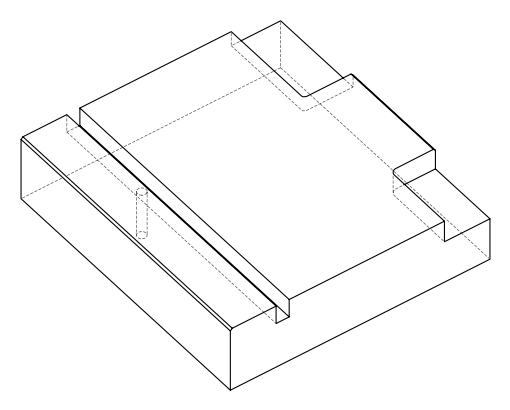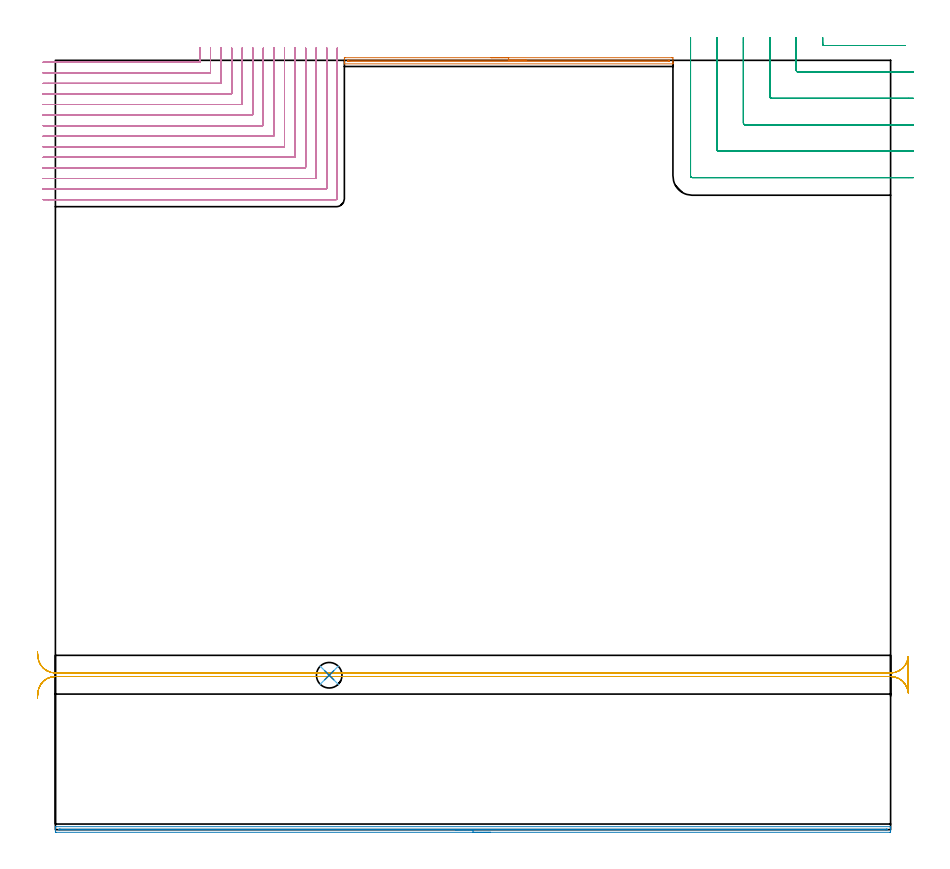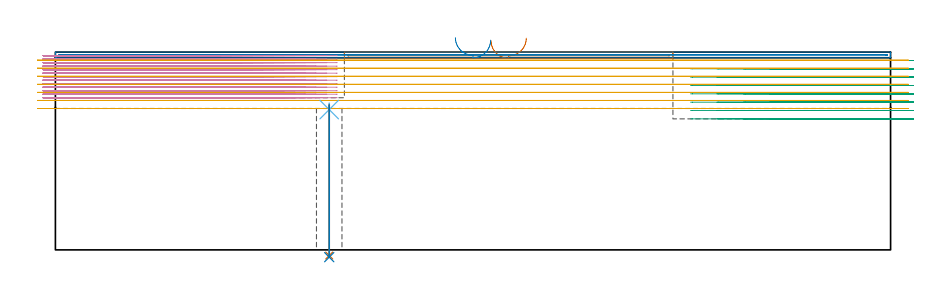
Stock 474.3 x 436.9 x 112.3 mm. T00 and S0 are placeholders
(PLAN: 8 operations, 6 tool changes, 109.3 min)
(1 AREA_MILL | FG_CHAMFER_SURFACE | UGT0205_001 | 3.13 min | 1173 mm3)
(2 AREA_MILL_1 | FG_CHAMFER_SURFACE_1 | UGT0205_001 | 7.73 min | 2428 mm3)
(3 MILL_CORNER_NOTCH_RECTANGULAR | CORNER_NOTCH_RECTANGULAR | UGT0201_094 | Follow Part, ap 5, ae 75% | 13.83 min | 357882 mm3)
(4 MILL_CORNER_NOTCH_RECTANGULAR_1 | CORNER_NOTCH_RECTANGULAR_1 | NXT0201_009 | Follow Part, ap 2, ae 75% | 69.25 min | 353091 mm3)
(5 MILL_RECTANGULAR_SLOT | SLOT_RECTANGULAR | UGT0201_094 | Follow Part, ap 5, ae 75% | 14.59 min | 333954 mm3)
(6 SPOT_DRILL | STEP1HOLE | NXT0321_9005460120000 | 0.04 min | 10 mm3)
(7 DRILL_THROUGH_HOLE_INTO_CENTER | STEP1HOLE | NXT0301_065 | 0.35 min | 5528 mm3)
(8 DRILL_TO_ENLARGE_THROUGH_HOLE | STEP1HOLE | NXT0301_106 | 0.35 min | 7673 mm3)
(TOOL UGT0205_001 | Chamfer Mill 20 x 3 x 45 deg. | D20 FL50 Z2)
(TOOL UGT0201_094 | End mill 20 mm | D20 FL38 Z4)
(TOOL NXT0201_009 | ENDMILL 8mm [2P460-0800-NA 1630] | D8 FL26 Z6)
(TOOL NXT0321_9005460120000 | NC Spot Drill, 142deg, 12mm, Carbide, Uncoated | D12 PA142 FL30 Z2)
(TOOL NXT0301_065 | Carbide Drill 9.4mm [860.1-0940-075A1-MM 2214] | D9.4 PA140 FL98 Z2)
(TOOL NXT0301_106 | Carbide Drill 14.5mm [860.1-1450-073A1-MM 2214] | D14.5 PA140 FL83 Z2)
(OP 1 AREA_MILL)
G17 G21 G94 G90
T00 M6
G54
G17 G0 G90 X247.4 Y438.4 S1061 M3
G43 Z122.3 H0
Z118.8
G94 G1 X247.438 Z117.928 F250.
X247.552 Z117.064
X247.741 Z116.212
X248.003 Z115.38
X248.337 Z114.574
X248.74 Z113.8
X249.208 Z113.064
X249.74 Z112.372
X250.329 Z111.729
X250.972 Z111.14
X251.664 Z110.608
X252.4 Z110.14
X253.174 Z109.737
X253.98 Z109.403
X254.812 Z109.141
X255.664 Z108.952
X256.528 Z108.838
X257.4 Z108.8
X350.109
X350.337 Y438.399 Z108.801
X350.698 Y438.391 Z108.805
X350.7 Y438.257 Z108.94
Y436.21 Z110.985
Y435.636 Z111.563
Y435.33 Z111.869
Y435.18 Z112.019
X350.69 Y434.906 Z112.293
X350.554 Y434.9 Z112.3
X164.245
X164.11 Y434.906 Z112.293
X164.1 Y435.181 Z112.018
Y435.636 Z111.563
Y436.21 Z110.985
Y438.257 Z108.94
X164.102 Y438.391 Z108.805
X164.463 Y438.4 Z108.8
X257.4
Y436.986 Z110.214
X348.326 Y436.985 Z110.215
X348.433 Y436.984 Z110.216
X348.672 Y436.979 Z110.221
X348.69 Y436.901 Z110.299
X348.697 Y436.724 Z110.476
X348.699 Y436.465 Z110.735
X348.698 Y436.404 Z110.796
X348.694 Y436.355 Z110.845
X348.691 Y436.327 Z110.873
X348.664 Y436.321 Z110.879
X348.326 Y436.316 Z110.884
X348.22 Y436.315 Z110.885
X167.154 Y436.314 Z110.886
X166.474 Y436.315 Z110.885
X166.367 Y436.316 Z110.884
X166.128 Y436.321 Z110.879
X166.11 Y436.399 Z110.801
X166.105 Y436.575 Z110.625
X166.11 Y436.866 Z110.334
X166.118 Y436.979 Z110.221
X166.156 Y436.981 Z110.219
X166.249 Y436.984 Z110.216
X166.435 Y436.986 Z110.214
X166.474
X257.4
X258.272 Z110.252
X259.136 Z110.366
X259.988 Z110.555
X260.82 Z110.817
X261.626 Z111.151
X262.4 Z111.554
X263.136 Z112.023
X263.828 Z112.554
X264.471 Z113.143
X265.06 Z113.786
X265.592 Z114.478
X266.06 Z115.214
X266.463 Z115.988
X266.797 Z116.794
X267.059 Z117.626
X267.248 Z118.478
X267.362 Z119.343
X267.4 Z120.214
G0 Z122.3
M5
M2
(OP 2 AREA_MILL_1)
G17 G21 G94 G90
T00 M6
G54
G17 G0 G90 X247.15 Y-1.5 S1061 M3
G43 Z122.3 H0
Z119.1
G94 G1 X247.112 Z118.228 F250.
X246.998 Z117.364
X246.809 Z116.512
X246.547 Z115.68
X246.213 Z114.874
X245.81 Z114.1
X245.341 Z113.364
X244.81 Z112.672
X244.221 Z112.029
X243.578 Z111.44
X242.886 Z110.908
X242.15 Z110.44
X241.376 Z110.037
X240.57 Z109.703
X239.738 Z109.441
X238.886 Z109.252
X238.022 Z109.138
X237.15 Z109.1
X0.63
X0.33 Y-1.498
X0.01 Y-1.493 Z109.102
X0. Y-1.205 Z109.389
Y0.179 Z110.775
Y0.535 Z111.13
Y1.247 Z111.847
Y1.459 Z112.058
X0.002 Y1.581 Z112.173
X0.01 Y1.697 Z112.288
X0.183 Y1.7 Z112.3
X474.117
X474.29 Y1.697 Z112.288
X474.298 Y1.581 Z112.173
X474.3 Y1.459 Z112.058
Y1.248 Z111.847
Y0.535 Z111.13
Y-0.691 Z109.905
X474.296 Y-1.205 Z109.389
X474.29 Y-1.493 Z109.102
X473.97 Y-1.498 Z109.1
X473.67 Y-1.5
X237.15
Y-0.086 Z110.514
X2.419 Y-0.085 Z110.515
X2.16 Y-0.084 Z110.516
X2.055 Y-0.081 Z110.519
X2.011 Y-0.079 Z110.521
X2.009 Y-0.054 Z110.546
Y0.064 Z110.664
X2.031 Y0.279 Z110.879
X2.263 Y0.283 Z110.883
X2.419 Y0.284 Z110.884
X2.675 Y0.285 Z110.885
X3.056 Y0.286 Z110.886
X471.881 Y0.285 Z110.885
X472.14 Y0.284 Z110.884
X472.245 Y0.281 Z110.881
X472.289 Y0.279 Z110.879
X472.292 Y0.254 Z110.854
X472.298 Y0.13 Z110.73
X472.296 Y-0.015 Z110.585
X472.293 Y-0.063 Z110.537
X472.291 Y-0.078 Z110.522
X472.262 Y-0.079 Z110.521
X471.881 Y-0.084 Z110.516
X471.625 Y-0.085 Z110.515
X471.369 Y-0.086 Z110.514
X237.15
X236.278 Z110.552
X235.413 Z110.666
X234.562 Z110.855
X233.73 Z111.117
X232.924 Z111.451
X232.15 Z111.854
X231.414 Z112.323
X230.722 Z112.854
X230.079 Z113.443
X229.49 Z114.086
X228.958 Z114.778
X228.49 Z115.514
X228.087 Z116.288
X227.753 Z117.094
X227.491 Z117.926
X227.302 Z118.778
X227.188 Z119.643
X227.15 Z120.514
G0 Z122.3
M5
M2
(OP 3 MILL_CORNER_NOTCH_RECTANGULAR)
G17 G21 G94 G90
T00 M6
G54
G17 G0 G90 X435.7 Y449.9 S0 M3
G43 Z122.3 H0
Z107.562
G94 G1 Y446.9 F250.
Y446.293 F500.
G3 X436.693 Y445.3 R1.
G1 X479.726
X482.726 F250.
G0 Z122.3
X420.7 Y449.9
Z107.562
G1 Y446.9
Y431.294 F500.
G3 X421.694 Y430.3 R1.
G1 X484.3
X487.3 F250.
G0 Z122.3
X405.7 Y449.9
Z107.562
G1 Y446.9
Y416.294 F500.
G3 X406.694 Y415.3 R1.
G1 X484.3
X487.3 F250.
G0 Z122.3
X390.7 Y449.9
Z107.562
G1 Y446.9
Y401.294 F500.
G3 X391.694 Y400.3 R1.
G1 X484.3
X487.3 F250.
G0 Z122.3
X375.7 Y449.9
Z107.562
G1 Y446.9
Y386.295 F500.
G3 X376.695 Y385.3 R1.
G1 X484.3
X487.3 F250.
G0 Z122.3
X360.7 Y449.9
Z107.562
G1 Y446.9
Y371.295 F500.
G3 X361.695 Y370.3 R1.
G1 X484.3
X487.3 F250.
G0 Z122.3
X435.7 Y449.9
Z102.825
G1 Y446.9
Y446.293 F500.
G3 X436.693 Y445.3 R1.
G1 X479.726
X482.726 F250.
G0 Z122.3
X420.7 Y449.9
Z102.825
G1 Y446.9
Y431.294 F500.
G3 X421.694 Y430.3 R1.
G1 X484.3
X487.3 F250.
G0 Z122.3
X405.7 Y449.9
Z102.825
G1 Y446.9
Y416.294 F500.
G3 X406.694 Y415.3 R1.
G1 X484.3
X487.3 F250.
G0 Z122.3
X390.7 Y449.9
Z102.825
G1 Y446.9
Y401.294 F500.
G3 X391.694 Y400.3 R1.
G1 X484.3
X487.3 F250.
G0 Z122.3
X375.7 Y449.9
Z102.825
G1 Y446.9
Y386.295 F500.
G3 X376.695 Y385.3 R1.
G1 X484.3
X487.3 F250.
G0 Z122.3
X360.7 Y449.9
Z102.825
G1 Y446.9
Y371.295 F500.
G3 X361.695 Y370.3 R1.
G1 X484.3
X487.3 F250.
G0 Z122.3
X435.7 Y449.9
Z98.087
G1 Y446.9
Y446.293 F500.
G3 X436.693 Y445.3 R1.
G1 X479.726
X482.726 F250.
G0 Z122.3
X420.7 Y449.9
Z98.087
G1 Y446.9
Y431.294 F500.
G3 X421.694 Y430.3 R1.
G1 X484.3
X487.3 F250.
G0 Z122.3
X405.7 Y449.9
Z98.087
G1 Y446.9
Y416.294 F500.
G3 X406.694 Y415.3 R1.
G1 X484.3
X487.3 F250.
G0 Z122.3
X390.7 Y449.9
Z98.087
G1 Y446.9
Y401.294 F500.
G3 X391.694 Y400.3 R1.
G1 X484.3
X487.3 F250.
G0 Z122.3
X375.7 Y449.9
Z98.087
G1 Y446.9
Y386.295 F500.
G3 X376.695 Y385.3 R1.
G1 X484.3
X487.3 F250.
G0 Z122.3
X360.7 Y449.9
Z98.087
G1 Y446.9
Y371.295 F500.
G3 X361.695 Y370.3 R1.
G1 X484.3
X487.3 F250.
G0 Z122.3
X435.7 Y449.9
Z93.35
G1 Y446.9
Y446.293 F500.
G3 X436.693 Y445.3 R1.
G1 X479.726
X482.726 F250.
G0 Z122.3
X420.7 Y449.9
Z93.35
G1 Y446.9
Y431.294 F500.
G3 X421.694 Y430.3 R1.
G1 X484.3
X487.3 F250.
G0 Z122.3
X405.7 Y449.9
Z93.35
G1 Y446.9
Y416.294 F500.
G3 X406.694 Y415.3 R1.
G1 X484.3
X487.3 F250.
G0 Z122.3
X390.7 Y449.9
Z93.35
G1 Y446.9
Y401.294 F500.
G3 X391.694 Y400.3 R1.
G1 X484.3
X487.3 F250.
G0 Z122.3
X375.7 Y449.9
Z93.35
G1 Y446.9
Y386.295 F500.
G3 X376.695 Y385.3 R1.
G1 X484.3
X487.3 F250.
G0 Z122.3
X360.7 Y449.9
Z93.35
G1 Y446.9
Y371.295 F500.
G3 X361.695 Y370.3 R1.
G1 X484.3
X487.3 F250.
G0 Z122.3
X435.7 Y449.9
Z88.612
G1 Y446.9
Y446.293 F500.
G3 X436.693 Y445.3 R1.
G1 X479.726
X482.726 F250.
G0 Z122.3
X420.7 Y449.9
Z88.612
G1 Y446.9
Y431.294 F500.
G3 X421.694 Y430.3 R1.
G1 X484.3
X487.3 F250.
G0 Z122.3
X405.7 Y449.9
Z88.612
G1 Y446.9
Y416.294 F500.
G3 X406.694 Y415.3 R1.
G1 X484.3
X487.3 F250.
G0 Z122.3
X390.7 Y449.9
Z88.612
G1 Y446.9
Y401.294 F500.
G3 X391.694 Y400.3 R1.
G1 X484.3
X487.3 F250.
G0 Z122.3
X375.7 Y449.9
Z88.612
G1 Y446.9
Y386.295 F500.
G3 X376.695 Y385.3 R1.
G1 X484.3
X487.3 F250.
G0 Z122.3
X360.7 Y449.9
Z88.612
G1 Y446.9
Y371.295 F500.
G3 X361.695 Y370.3 R1.
G1 X484.3
X487.3 F250.
G0 Z122.3
X435.7 Y449.9
Z83.875
G1 Y446.9
Y446.293 F500.
G3 X436.693 Y445.3 R1.
G1 X479.726
X482.726 F250.
G0 Z122.3
X420.7 Y449.9
Z83.875
G1 Y446.9
Y431.294 F500.
G3 X421.694 Y430.3 R1.
G1 X484.3
X487.3 F250.
G0 Z122.3
X405.7 Y449.9
Z83.875
G1 Y446.9
Y416.294 F500.
G3 X406.694 Y415.3 R1.
G1 X484.3
X487.3 F250.
G0 Z122.3
X390.7 Y449.9
Z83.875
G1 Y446.9
Y401.294 F500.
G3 X391.694 Y400.3 R1.
G1 X484.3
X487.3 F250.
G0 Z122.3
X375.7 Y449.9
Z83.875
G1 Y446.9
Y386.295 F500.
G3 X376.695 Y385.3 R1.
G1 X484.3
X487.3 F250.
G0 Z122.3
X360.7 Y449.9
Z83.875
G1 Y446.9
Y371.295 F500.
G3 X361.695 Y370.3 R1.
G1 X484.3
X487.3 F250.
G0 Z122.3
X435.7 Y449.9
Z79.137
G1 Y446.9
Y446.293 F500.
G3 X436.693 Y445.3 R1.
G1 X479.726
X482.726 F250.
G0 Z122.3
X420.7 Y449.9
Z79.137
G1 Y446.9
Y431.294 F500.
G3 X421.694 Y430.3 R1.
G1 X484.3
X487.3 F250.
G0 Z122.3
X405.7 Y449.9
Z79.137
G1 Y446.9
Y416.294 F500.
G3 X406.694 Y415.3 R1.
G1 X484.3
X487.3 F250.
G0 Z122.3
X390.7 Y449.9
Z79.137
G1 Y446.9
Y401.294 F500.
G3 X391.694 Y400.3 R1.
G1 X484.3
X487.3 F250.
G0 Z122.3
X375.7 Y449.9
Z79.137
G1 Y446.9
Y386.295 F500.
G3 X376.695 Y385.3 R1.
G1 X484.3
X487.3 F250.
G0 Z122.3
X360.7 Y449.9
Z79.137
G1 Y446.9
Y371.295 F500.
G3 X361.695 Y370.3 R1.
G1 X484.3
X487.3 F250.
G0 Z122.3
X435.7 Y449.9
Z74.4
G1 Y446.9
Y446.293 F500.
G3 X436.693 Y445.3 R1.
G1 X479.726
X482.726 F250.
G0 Z122.3
X420.7 Y449.9
Z74.4
G1 Y446.9
Y431.294 F500.
G3 X421.694 Y430.3 R1.
G1 X484.3
X487.3 F250.
G0 Z122.3
X405.7 Y449.9
Z74.4
G1 Y446.9
Y416.294 F500.
G3 X406.694 Y415.3 R1.
G1 X484.3
X487.3 F250.
G0 Z122.3
X390.7 Y449.9
Z74.4
G1 Y446.9
Y401.294 F500.
G3 X391.694 Y400.3 R1.
G1 X484.3
X487.3 F250.
G0 Z122.3
X375.7 Y449.9
Z74.4
G1 Y446.9
Y386.295 F500.
G3 X376.695 Y385.3 R1.
G1 X484.3
X487.3 F250.
G0 Z122.3
X360.7 Y449.9
Z74.4
G1 Y446.9
Y371.295 F500.
G3 X361.695 Y370.3 R1.
G1 X484.3
X487.3 F250.
G0 Z122.3
M5
M2
(OP 4 MILL_CORNER_NOTCH_RECTANGULAR_1)
G17 G21 G94 G90
T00 M6
G54
G17 G0 G90 X-7. Y435.8 S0 M3
G43 Z122.3 H1
Z110.308
G94 G1 X-4. F250.
X81.706 F500.
G3 X82.1 Y436.194 R0.4
G1 Y440.9
Y443.9 F250.
G0 Z122.3
X-7. Y429.8
Z110.308
G1 X-4.
X87.706 F500.
G3 X88.1 Y430.194 R0.4
G1 Y440.9
Y443.9 F250.
G0 Z122.3
X-7. Y423.8
Z110.308
G1 X-4.
X93.706 F500.
G3 X94.1 Y424.194 R0.4
G1 Y440.9
Y443.9 F250.
G0 Z122.3
X-7. Y417.8
Z110.308
G1 X-4.
X99.705 F500.
G3 X100.1 Y418.195 R0.4
G1 Y440.9
Y443.9 F250.
G0 Z122.3
X-7. Y411.8
Z110.308
G1 X-4.
X105.705 F500.
G3 X106.1 Y412.195 R0.4
G1 Y440.9
Y443.9 F250.
G0 Z122.3
X-7. Y405.8
Z110.308
G1 X-4.
X111.705 F500.
G3 X112.1 Y406.195 R0.4
G1 Y440.9
Y443.9 F250.
G0 Z122.3
X-7. Y399.8
Z110.308
G1 X-4.
X117.705 F500.
G3 X118.1 Y400.195 R0.4
G1 Y440.9
Y443.9 F250.
G0 Z122.3
X-7. Y393.8
Z110.308
G1 X-4.
X123.704 F500.
G3 X124.1 Y394.196 R0.4
G1 Y440.9
Y443.9 F250.
G0 Z122.3
X-7. Y387.8
Z110.308
G1 X-4.
X129.704 F500.
G3 X130.1 Y388.196 R0.4
G1 Y440.9
Y443.9 F250.
G0 Z122.3
X-7. Y381.8
Z110.308
G1 X-4.
X135.704 F500.
G3 X136.1 Y382.196 R0.4
G1 Y440.9
Y443.9 F250.
G0 Z122.3
X-7. Y375.8
Z110.308
G1 X-4.
X141.704 F500.
G3 X142.1 Y376.196 R0.4
G1 Y440.9
Y443.9 F250.
G0 Z122.3
X-7. Y369.8
Z110.308
G1 X-4.
X147.704 F500.
G3 X148.1 Y370.196 R0.4
G1 Y440.9
Y443.9 F250.
G0 Z122.3
X-7. Y363.8
Z110.308
G1 X-4.
X153.703 F500.
G3 X154.1 Y364.197 R0.4
G1 Y440.9
Y443.9 F250.
G0 Z122.3
X-7. Y357.8
Z110.308
G1 X-4.
X159.5 F500.
G3 X160.1 Y358.4 R0.6
G1 Y440.9
Y443.9 F250.
G0 Z122.3
X-7. Y435.8
Z108.315
G1 X-4.
X81.706 F500.
G3 X82.1 Y436.194 R0.4
G1 Y440.9
Y443.9 F250.
G0 Z122.3
X-7. Y429.8
Z108.315
G1 X-4.
X87.706 F500.
G3 X88.1 Y430.194 R0.4
G1 Y440.9
Y443.9 F250.
G0 Z122.3
X-7. Y423.8
Z108.315
G1 X-4.
X93.706 F500.
G3 X94.1 Y424.194 R0.4
G1 Y440.9
Y443.9 F250.
G0 Z122.3
X-7. Y417.8
Z108.315
G1 X-4.
X99.705 F500.
G3 X100.1 Y418.195 R0.4
G1 Y440.9
Y443.9 F250.
G0 Z122.3
X-7. Y411.8
Z108.315
G1 X-4.
X105.705 F500.
G3 X106.1 Y412.195 R0.4
G1 Y440.9
Y443.9 F250.
G0 Z122.3
X-7. Y405.8
Z108.315
G1 X-4.
X111.705 F500.
G3 X112.1 Y406.195 R0.4
G1 Y440.9
Y443.9 F250.
G0 Z122.3
X-7. Y399.8
Z108.315
G1 X-4.
X117.705 F500.
G3 X118.1 Y400.195 R0.4
G1 Y440.9
Y443.9 F250.
G0 Z122.3
X-7. Y393.8
Z108.315
G1 X-4.
X123.704 F500.
G3 X124.1 Y394.196 R0.4
G1 Y440.9
Y443.9 F250.
G0 Z122.3
X-7. Y387.8
Z108.315
G1 X-4.
X129.704 F500.
G3 X130.1 Y388.196 R0.4
G1 Y440.9
Y443.9 F250.
G0 Z122.3
X-7. Y381.8
Z108.315
G1 X-4.
X135.704 F500.
G3 X136.1 Y382.196 R0.4
G1 Y440.9
Y443.9 F250.
G0 Z122.3
X-7. Y375.8
Z108.315
G1 X-4.
X141.704 F500.
G3 X142.1 Y376.196 R0.4
G1 Y440.9
Y443.9 F250.
G0 Z122.3
X-7. Y369.8
Z108.315
G1 X-4.
X147.704 F500.
G3 X148.1 Y370.196 R0.4
G1 Y440.9
Y443.9 F250.
G0 Z122.3
X-7. Y363.8
Z108.315
G1 X-4.
X153.703 F500.
G3 X154.1 Y364.197 R0.4
G1 Y440.9
Y443.9 F250.
G0 Z122.3
X-7. Y357.8
Z108.315
G1 X-4.
X159.5 F500.
G3 X160.1 Y358.4 R0.6
G1 Y440.9
Y443.9 F250.
G0 Z122.3
X-7. Y435.8
Z106.323
G1 X-4.
X81.706 F500.
G3 X82.1 Y436.194 R0.4
G1 Y440.9
Y443.9 F250.
G0 Z122.3
X-7. Y429.8
Z106.323
G1 X-4.
X87.706 F500.
G3 X88.1 Y430.194 R0.4
G1 Y440.9
Y443.9 F250.
G0 Z122.3
X-7. Y423.8
Z106.323
G1 X-4.
X93.706 F500.
G3 X94.1 Y424.194 R0.4
G1 Y440.9
Y443.9 F250.
G0 Z122.3
X-7. Y417.8
Z106.323
G1 X-4.
X99.705 F500.
G3 X100.1 Y418.195 R0.4
G1 Y440.9
Y443.9 F250.
G0 Z122.3
X-7. Y411.8
Z106.323
G1 X-4.
X105.705 F500.
G3 X106.1 Y412.195 R0.4
G1 Y440.9
Y443.9 F250.
G0 Z122.3
X-7. Y405.8
Z106.323
G1 X-4.
X111.705 F500.
G3 X112.1 Y406.195 R0.4
G1 Y440.9
Y443.9 F250.
G0 Z122.3
X-7. Y399.8
Z106.323
G1 X-4.
X117.705 F500.
G3 X118.1 Y400.195 R0.4
G1 Y440.9
Y443.9 F250.
G0 Z122.3
X-7. Y393.8
Z106.323
G1 X-4.
X123.704 F500.
G3 X124.1 Y394.196 R0.4
G1 Y440.9
Y443.9 F250.
G0 Z122.3
X-7. Y387.8
Z106.323
G1 X-4.
X129.704 F500.
G3 X130.1 Y388.196 R0.4
G1 Y440.9
Y443.9 F250.
G0 Z122.3
X-7. Y381.8
Z106.323
G1 X-4.
X135.704 F500.
G3 X136.1 Y382.196 R0.4
G1 Y440.9
Y443.9 F250.
G0 Z122.3
X-7. Y375.8
Z106.323
G1 X-4.
X141.704 F500.
G3 X142.1 Y376.196 R0.4
G1 Y440.9
Y443.9 F250.
G0 Z122.3
X-7. Y369.8
Z106.323
G1 X-4.
X147.704 F500.
G3 X148.1 Y370.196 R0.4
G1 Y440.9
Y443.9 F250.
G0 Z122.3
X-7. Y363.8
Z106.323
G1 X-4.
X153.703 F500.
G3 X154.1 Y364.197 R0.4
G1 Y440.9
Y443.9 F250.
G0 Z122.3
X-7. Y357.8
Z106.323
G1 X-4.
X159.5 F500.
G3 X160.1 Y358.4 R0.6
G1 Y440.9
Y443.9 F250.
G0 Z122.3
X-7. Y435.8
Z104.331
G1 X-4.
X81.706 F500.
G3 X82.1 Y436.194 R0.4
G1 Y440.9
Y443.9 F250.
G0 Z122.3
X-7. Y429.8
Z104.331
G1 X-4.
X87.706 F500.
G3 X88.1 Y430.194 R0.4
G1 Y440.9
Y443.9 F250.
G0 Z122.3
X-7. Y423.8
Z104.331
G1 X-4.
X93.706 F500.
G3 X94.1 Y424.194 R0.4
G1 Y440.9
Y443.9 F250.
G0 Z122.3
X-7. Y417.8
Z104.331
G1 X-4.
X99.705 F500.
G3 X100.1 Y418.195 R0.4
G1 Y440.9
Y443.9 F250.
G0 Z122.3
X-7. Y411.8
Z104.331
G1 X-4.
X105.705 F500.
G3 X106.1 Y412.195 R0.4
G1 Y440.9
Y443.9 F250.
G0 Z122.3
X-7. Y405.8
Z104.331
G1 X-4.
X111.705 F500.
G3 X112.1 Y406.195 R0.4
G1 Y440.9
Y443.9 F250.
G0 Z122.3
X-7. Y399.8
Z104.331
G1 X-4.
X117.705 F500.
G3 X118.1 Y400.195 R0.4
G1 Y440.9
Y443.9 F250.
G0 Z122.3
X-7. Y393.8
Z104.331
G1 X-4.
X123.704 F500.
G3 X124.1 Y394.196 R0.4
G1 Y440.9
Y443.9 F250.
G0 Z122.3
X-7. Y387.8
Z104.331
G1 X-4.
X129.704 F500.
G3 X130.1 Y388.196 R0.4
G1 Y440.9
Y443.9 F250.
G0 Z122.3
X-7. Y381.8
Z104.331
G1 X-4.
X135.704 F500.
G3 X136.1 Y382.196 R0.4
G1 Y440.9
Y443.9 F250.
G0 Z122.3
X-7. Y375.8
Z104.331
G1 X-4.
X141.704 F500.
G3 X142.1 Y376.196 R0.4
G1 Y440.9
Y443.9 F250.
G0 Z122.3
X-7. Y369.8
Z104.331
G1 X-4.
X147.704 F500.
G3 X148.1 Y370.196 R0.4
G1 Y440.9
Y443.9 F250.
G0 Z122.3
X-7. Y363.8
Z104.331
G1 X-4.
X153.703 F500.
G3 X154.1 Y364.197 R0.4
G1 Y440.9
Y443.9 F250.
G0 Z122.3
X-7. Y357.8
Z104.331
G1 X-4.
X159.5 F500.
G3 X160.1 Y358.4 R0.6
G1 Y440.9
Y443.9 F250.
G0 Z122.3
X-7. Y435.8
Z102.338
G1 X-4.
X81.706 F500.
G3 X82.1 Y436.194 R0.4
G1 Y440.9
Y443.9 F250.
G0 Z122.3
X-7. Y429.8
Z102.338
G1 X-4.
X87.706 F500.
G3 X88.1 Y430.194 R0.4
G1 Y440.9
Y443.9 F250.
G0 Z122.3
X-7. Y423.8
Z102.338
G1 X-4.
X93.706 F500.
G3 X94.1 Y424.194 R0.4
G1 Y440.9
Y443.9 F250.
G0 Z122.3
X-7. Y417.8
Z102.338
G1 X-4.
X99.705 F500.
G3 X100.1 Y418.195 R0.4
G1 Y440.9
Y443.9 F250.
G0 Z122.3
X-7. Y411.8
Z102.338
G1 X-4.
X105.705 F500.
G3 X106.1 Y412.195 R0.4
G1 Y440.9
Y443.9 F250.
G0 Z122.3
X-7. Y405.8
Z102.338
G1 X-4.
X111.705 F500.
G3 X112.1 Y406.195 R0.4
G1 Y440.9
Y443.9 F250.
G0 Z122.3
X-7. Y399.8
Z102.338
G1 X-4.
X117.705 F500.
G3 X118.1 Y400.195 R0.4
G1 Y440.9
Y443.9 F250.
G0 Z122.3
X-7. Y393.8
Z102.338
G1 X-4.
X123.704 F500.
G3 X124.1 Y394.196 R0.4
G1 Y440.9
Y443.9 F250.
G0 Z122.3
X-7. Y387.8
Z102.338
G1 X-4.
X129.704 F500.
G3 X130.1 Y388.196 R0.4
G1 Y440.9
Y443.9 F250.
G0 Z122.3
X-7. Y381.8
Z102.338
G1 X-4.
X135.704 F500.
G3 X136.1 Y382.196 R0.4
G1 Y440.9
Y443.9 F250.
G0 Z122.3
X-7. Y375.8
Z102.338
G1 X-4.
X141.704 F500.
G3 X142.1 Y376.196 R0.4
G1 Y440.9
Y443.9 F250.
G0 Z122.3
X-7. Y369.8
Z102.338
G1 X-4.
X147.704 F500.
G3 X148.1 Y370.196 R0.4
G1 Y440.9
Y443.9 F250.
G0 Z122.3
X-7. Y363.8
Z102.338
G1 X-4.
X153.703 F500.
G3 X154.1 Y364.197 R0.4
G1 Y440.9
Y443.9 F250.
G0 Z122.3
X-7. Y357.8
Z102.338
G1 X-4.
X159.5 F500.
G3 X160.1 Y358.4 R0.6
G1 Y440.9
Y443.9 F250.
G0 Z122.3
X-7. Y435.8
Z100.346
G1 X-4.
X81.706 F500.
G3 X82.1 Y436.194 R0.4
G1 Y440.9
Y443.9 F250.
G0 Z122.3
X-7. Y429.8
Z100.346
G1 X-4.
X87.706 F500.
G3 X88.1 Y430.194 R0.4
G1 Y440.9
Y443.9 F250.
G0 Z122.3
X-7. Y423.8
Z100.346
G1 X-4.
X93.706 F500.
G3 X94.1 Y424.194 R0.4
G1 Y440.9
Y443.9 F250.
G0 Z122.3
X-7. Y417.8
Z100.346
G1 X-4.
X99.705 F500.
G3 X100.1 Y418.195 R0.4
G1 Y440.9
Y443.9 F250.
G0 Z122.3
X-7. Y411.8
Z100.346
G1 X-4.
X105.705 F500.
G3 X106.1 Y412.195 R0.4
G1 Y440.9
Y443.9 F250.
G0 Z122.3
X-7. Y405.8
Z100.346
G1 X-4.
X111.705 F500.
G3 X112.1 Y406.195 R0.4
G1 Y440.9
Y443.9 F250.
G0 Z122.3
X-7. Y399.8
Z100.346
G1 X-4.
X117.705 F500.
G3 X118.1 Y400.195 R0.4
G1 Y440.9
Y443.9 F250.
G0 Z122.3
X-7. Y393.8
Z100.346
G1 X-4.
X123.704 F500.
G3 X124.1 Y394.196 R0.4
G1 Y440.9
Y443.9 F250.
G0 Z122.3
X-7. Y387.8
Z100.346
G1 X-4.
X129.704 F500.
G3 X130.1 Y388.196 R0.4
G1 Y440.9
Y443.9 F250.
G0 Z122.3
X-7. Y381.8
Z100.346
G1 X-4.
X135.704 F500.
G3 X136.1 Y382.196 R0.4
G1 Y440.9
Y443.9 F250.
G0 Z122.3
X-7. Y375.8
Z100.346
G1 X-4.
X141.704 F500.
G3 X142.1 Y376.196 R0.4
G1 Y440.9
Y443.9 F250.
G0 Z122.3
X-7. Y369.8
Z100.346
G1 X-4.
X147.704 F500.
G3 X148.1 Y370.196 R0.4
G1 Y440.9
Y443.9 F250.
G0 Z122.3
X-7. Y363.8
Z100.346
G1 X-4.
X153.703 F500.
G3 X154.1 Y364.197 R0.4
G1 Y440.9
Y443.9 F250.
G0 Z122.3
X-7. Y357.8
Z100.346
G1 X-4.
X159.5 F500.
G3 X160.1 Y358.4 R0.6
G1 Y440.9
Y443.9 F250.
G0 Z122.3
X-7. Y435.8
Z98.354
G1 X-4.
X81.706 F500.
G3 X82.1 Y436.194 R0.4
G1 Y440.9
Y443.9 F250.
G0 Z122.3
X-7. Y429.8
Z98.354
G1 X-4.
X87.706 F500.
G3 X88.1 Y430.194 R0.4
G1 Y440.9
Y443.9 F250.
G0 Z122.3
X-7. Y423.8
Z98.354
G1 X-4.
X93.706 F500.
G3 X94.1 Y424.194 R0.4
G1 Y440.9
Y443.9 F250.
G0 Z122.3
X-7. Y417.8
Z98.354
G1 X-4.
X99.705 F500.
G3 X100.1 Y418.195 R0.4
G1 Y440.9
Y443.9 F250.
G0 Z122.3
X-7. Y411.8
Z98.354
G1 X-4.
X105.705 F500.
G3 X106.1 Y412.195 R0.4
G1 Y440.9
Y443.9 F250.
G0 Z122.3
X-7. Y405.8
Z98.354
G1 X-4.
X111.705 F500.
G3 X112.1 Y406.195 R0.4
G1 Y440.9
Y443.9 F250.
G0 Z122.3
X-7. Y399.8
Z98.354
G1 X-4.
X117.705 F500.
G3 X118.1 Y400.195 R0.4
G1 Y440.9
Y443.9 F250.
G0 Z122.3
X-7. Y393.8
Z98.354
G1 X-4.
X123.704 F500.
G3 X124.1 Y394.196 R0.4
G1 Y440.9
Y443.9 F250.
G0 Z122.3
X-7. Y387.8
Z98.354
G1 X-4.
X129.704 F500.
G3 X130.1 Y388.196 R0.4
G1 Y440.9
Y443.9 F250.
G0 Z122.3
X-7. Y381.8
Z98.354
G1 X-4.
X135.704 F500.
G3 X136.1 Y382.196 R0.4
G1 Y440.9
Y443.9 F250.
G0 Z122.3
X-7. Y375.8
Z98.354
G1 X-4.
X141.704 F500.
G3 X142.1 Y376.196 R0.4
G1 Y440.9
Y443.9 F250.
G0 Z122.3
X-7. Y369.8
Z98.354
G1 X-4.
X147.704 F500.
G3 X148.1 Y370.196 R0.4
G1 Y440.9
Y443.9 F250.
G0 Z122.3
X-7. Y363.8
Z98.354
G1 X-4.
X153.703 F500.
G3 X154.1 Y364.197 R0.4
G1 Y440.9
Y443.9 F250.
G0 Z122.3
X-7. Y357.8
Z98.354
G1 X-4.
X159.5 F500.
G3 X160.1 Y358.4 R0.6
G1 Y440.9
Y443.9 F250.
G0 Z122.3
X-7. Y435.8
Z96.362
G1 X-4.
X81.706 F500.
G3 X82.1 Y436.194 R0.4
G1 Y440.9
Y443.9 F250.
G0 Z122.3
X-7. Y429.8
Z96.362
G1 X-4.
X87.706 F500.
G3 X88.1 Y430.194 R0.4
G1 Y440.9
Y443.9 F250.
G0 Z122.3
X-7. Y423.8
Z96.362
G1 X-4.
X93.706 F500.
G3 X94.1 Y424.194 R0.4
G1 Y440.9
Y443.9 F250.
G0 Z122.3
X-7. Y417.8
Z96.362
G1 X-4.
X99.705 F500.
G3 X100.1 Y418.195 R0.4
G1 Y440.9
Y443.9 F250.
G0 Z122.3
X-7. Y411.8
Z96.362
G1 X-4.
X105.705 F500.
G3 X106.1 Y412.195 R0.4
G1 Y440.9
Y443.9 F250.
G0 Z122.3
X-7. Y405.8
Z96.362
G1 X-4.
X111.705 F500.
G3 X112.1 Y406.195 R0.4
G1 Y440.9
Y443.9 F250.
G0 Z122.3
X-7. Y399.8
Z96.362
G1 X-4.
X117.705 F500.
G3 X118.1 Y400.195 R0.4
G1 Y440.9
Y443.9 F250.
G0 Z122.3
X-7. Y393.8
Z96.362
G1 X-4.
X123.704 F500.
G3 X124.1 Y394.196 R0.4
G1 Y440.9
Y443.9 F250.
G0 Z122.3
X-7. Y387.8
Z96.362
G1 X-4.
X129.704 F500.
G3 X130.1 Y388.196 R0.4
G1 Y440.9
Y443.9 F250.
G0 Z122.3
X-7. Y381.8
Z96.362
G1 X-4.
X135.704 F500.
G3 X136.1 Y382.196 R0.4
G1 Y440.9
Y443.9 F250.
G0 Z122.3
X-7. Y375.8
Z96.362
G1 X-4.
X141.704 F500.
G3 X142.1 Y376.196 R0.4
G1 Y440.9
Y443.9 F250.
G0 Z122.3
X-7. Y369.8
Z96.362
G1 X-4.
X147.704 F500.
G3 X148.1 Y370.196 R0.4
G1 Y440.9
Y443.9 F250.
G0 Z122.3
X-7. Y363.8
Z96.362
G1 X-4.
X153.703 F500.
G3 X154.1 Y364.197 R0.4
G1 Y440.9
Y443.9 F250.
G0 Z122.3
X-7. Y357.8
Z96.362
G1 X-4.
X159.5 F500.
G3 X160.1 Y358.4 R0.6
G1 Y440.9
Y443.9 F250.
G0 Z122.3
X-7. Y435.8
Z94.369
G1 X-4.
X81.706 F500.
G3 X82.1 Y436.194 R0.4
G1 Y440.9
Y443.9 F250.
G0 Z122.3
X-7. Y429.8
Z94.369
G1 X-4.
X87.706 F500.
G3 X88.1 Y430.194 R0.4
G1 Y440.9
Y443.9 F250.
G0 Z122.3
X-7. Y423.8
Z94.369
G1 X-4.
X93.706 F500.
G3 X94.1 Y424.194 R0.4
G1 Y440.9
Y443.9 F250.
G0 Z122.3
X-7. Y417.8
Z94.369
G1 X-4.
X99.705 F500.
G3 X100.1 Y418.195 R0.4
G1 Y440.9
Y443.9 F250.
G0 Z122.3
X-7. Y411.8
Z94.369
G1 X-4.
X105.705 F500.
G3 X106.1 Y412.195 R0.4
G1 Y440.9
Y443.9 F250.
G0 Z122.3
X-7. Y405.8
Z94.369
G1 X-4.
X111.705 F500.
G3 X112.1 Y406.195 R0.4
G1 Y440.9
Y443.9 F250.
G0 Z122.3
X-7. Y399.8
Z94.369
G1 X-4.
X117.705 F500.
G3 X118.1 Y400.195 R0.4
G1 Y440.9
Y443.9 F250.
G0 Z122.3
X-7. Y393.8
Z94.369
G1 X-4.
X123.704 F500.
G3 X124.1 Y394.196 R0.4
G1 Y440.9
Y443.9 F250.
G0 Z122.3
X-7. Y387.8
Z94.369
G1 X-4.
X129.704 F500.
G3 X130.1 Y388.196 R0.4
G1 Y440.9
Y443.9 F250.
G0 Z122.3
X-7. Y381.8
Z94.369
G1 X-4.
X135.704 F500.
G3 X136.1 Y382.196 R0.4
G1 Y440.9
Y443.9 F250.
G0 Z122.3
X-7. Y375.8
Z94.369
G1 X-4.
X141.704 F500.
G3 X142.1 Y376.196 R0.4
G1 Y440.9
Y443.9 F250.
G0 Z122.3
X-7. Y369.8
Z94.369
G1 X-4.
X147.704 F500.
G3 X148.1 Y370.196 R0.4
G1 Y440.9
Y443.9 F250.
G0 Z122.3
X-7. Y363.8
Z94.369
G1 X-4.
X153.703 F500.
G3 X154.1 Y364.197 R0.4
G1 Y440.9
Y443.9 F250.
G0 Z122.3
X-7. Y357.8
Z94.369
G1 X-4.
X159.5 F500.
G3 X160.1 Y358.4 R0.6
G1 Y440.9
Y443.9 F250.
G0 Z122.3
X-7. Y435.8
Z92.377
G1 X-4.
X81.706 F500.
G3 X82.1 Y436.194 R0.4
G1 Y440.9
Y443.9 F250.
G0 Z122.3
X-7. Y429.8
Z92.377
G1 X-4.
X87.706 F500.
G3 X88.1 Y430.194 R0.4
G1 Y440.9
Y443.9 F250.
G0 Z122.3
X-7. Y423.8
Z92.377
G1 X-4.
X93.706 F500.
G3 X94.1 Y424.194 R0.4
G1 Y440.9
Y443.9 F250.
G0 Z122.3
X-7. Y417.8
Z92.377
G1 X-4.
X99.705 F500.
G3 X100.1 Y418.195 R0.4
G1 Y440.9
Y443.9 F250.
G0 Z122.3
X-7. Y411.8
Z92.377
G1 X-4.
X105.705 F500.
G3 X106.1 Y412.195 R0.4
G1 Y440.9
Y443.9 F250.
G0 Z122.3
X-7. Y405.8
Z92.377
G1 X-4.
X111.705 F500.
G3 X112.1 Y406.195 R0.4
G1 Y440.9
Y443.9 F250.
G0 Z122.3
X-7. Y399.8
Z92.377
G1 X-4.
X117.705 F500.
G3 X118.1 Y400.195 R0.4
G1 Y440.9
Y443.9 F250.
G0 Z122.3
X-7. Y393.8
Z92.377
G1 X-4.
X123.704 F500.
G3 X124.1 Y394.196 R0.4
G1 Y440.9
Y443.9 F250.
G0 Z122.3
X-7. Y387.8
Z92.377
G1 X-4.
X129.704 F500.
G3 X130.1 Y388.196 R0.4
G1 Y440.9
Y443.9 F250.
G0 Z122.3
X-7. Y381.8
Z92.377
G1 X-4.
X135.704 F500.
G3 X136.1 Y382.196 R0.4
G1 Y440.9
Y443.9 F250.
G0 Z122.3
X-7. Y375.8
Z92.377
G1 X-4.
X141.704 F500.
G3 X142.1 Y376.196 R0.4
G1 Y440.9
Y443.9 F250.
G0 Z122.3
X-7. Y369.8
Z92.377
G1 X-4.
X147.704 F500.
G3 X148.1 Y370.196 R0.4
G1 Y440.9
Y443.9 F250.
G0 Z122.3
X-7. Y363.8
Z92.377
G1 X-4.
X153.703 F500.
G3 X154.1 Y364.197 R0.4
G1 Y440.9
Y443.9 F250.
G0 Z122.3
X-7. Y357.8
Z92.377
G1 X-4.
X159.5 F500.
G3 X160.1 Y358.4 R0.6
G1 Y440.9
Y443.9 F250.
G0 Z122.3
X-7. Y435.8
Z90.385
G1 X-4.
X81.706 F500.
G3 X82.1 Y436.194 R0.4
G1 Y440.9
Y443.9 F250.
G0 Z122.3
X-7. Y429.8
Z90.385
G1 X-4.
X87.706 F500.
G3 X88.1 Y430.194 R0.4
G1 Y440.9
Y443.9 F250.
G0 Z122.3
X-7. Y423.8
Z90.385
G1 X-4.
X93.706 F500.
G3 X94.1 Y424.194 R0.4
G1 Y440.9
Y443.9 F250.
G0 Z122.3
X-7. Y417.8
Z90.385
G1 X-4.
X99.705 F500.
G3 X100.1 Y418.195 R0.4
G1 Y440.9
Y443.9 F250.
G0 Z122.3
X-7. Y411.8
Z90.385
G1 X-4.
X105.705 F500.
G3 X106.1 Y412.195 R0.4
G1 Y440.9
Y443.9 F250.
G0 Z122.3
X-7. Y405.8
Z90.385
G1 X-4.
X111.705 F500.
G3 X112.1 Y406.195 R0.4
G1 Y440.9
Y443.9 F250.
G0 Z122.3
X-7. Y399.8
Z90.385
G1 X-4.
X117.705 F500.
G3 X118.1 Y400.195 R0.4
G1 Y440.9
Y443.9 F250.
G0 Z122.3
X-7. Y393.8
Z90.385
G1 X-4.
X123.704 F500.
G3 X124.1 Y394.196 R0.4
G1 Y440.9
Y443.9 F250.
G0 Z122.3
X-7. Y387.8
Z90.385
G1 X-4.
X129.704 F500.
G3 X130.1 Y388.196 R0.4
G1 Y440.9
Y443.9 F250.
G0 Z122.3
X-7. Y381.8
Z90.385
G1 X-4.
X135.704 F500.
G3 X136.1 Y382.196 R0.4
G1 Y440.9
Y443.9 F250.
G0 Z122.3
X-7. Y375.8
Z90.385
G1 X-4.
X141.704 F500.
G3 X142.1 Y376.196 R0.4
G1 Y440.9
Y443.9 F250.
G0 Z122.3
X-7. Y369.8
Z90.385
G1 X-4.
X147.704 F500.
G3 X148.1 Y370.196 R0.4
G1 Y440.9
Y443.9 F250.
G0 Z122.3
X-7. Y363.8
Z90.385
G1 X-4.
X153.703 F500.
G3 X154.1 Y364.197 R0.4
G1 Y440.9
Y443.9 F250.
G0 Z122.3
X-7. Y357.8
Z90.385
G1 X-4.
X159.5 F500.
G3 X160.1 Y358.4 R0.6
G1 Y440.9
Y443.9 F250.
G0 Z122.3
X-7. Y435.8
Z88.392
G1 X-4.
X81.706 F500.
G3 X82.1 Y436.194 R0.4
G1 Y440.9
Y443.9 F250.
G0 Z122.3
X-7. Y429.8
Z88.392
G1 X-4.
X87.706 F500.
G3 X88.1 Y430.194 R0.4
G1 Y440.9
Y443.9 F250.
G0 Z122.3
X-7. Y423.8
Z88.392
G1 X-4.
X93.706 F500.
G3 X94.1 Y424.194 R0.4
G1 Y440.9
Y443.9 F250.
G0 Z122.3
X-7. Y417.8
Z88.392
G1 X-4.
X99.705 F500.
G3 X100.1 Y418.195 R0.4
G1 Y440.9
Y443.9 F250.
G0 Z122.3
X-7. Y411.8
Z88.392
G1 X-4.
X105.705 F500.
G3 X106.1 Y412.195 R0.4
G1 Y440.9
Y443.9 F250.
G0 Z122.3
X-7. Y405.8
Z88.392
G1 X-4.
X111.705 F500.
G3 X112.1 Y406.195 R0.4
G1 Y440.9
Y443.9 F250.
G0 Z122.3
X-7. Y399.8
Z88.392
G1 X-4.
X117.705 F500.
G3 X118.1 Y400.195 R0.4
G1 Y440.9
Y443.9 F250.
G0 Z122.3
X-7. Y393.8
Z88.392
G1 X-4.
X123.704 F500.
G3 X124.1 Y394.196 R0.4
G1 Y440.9
Y443.9 F250.
G0 Z122.3
X-7. Y387.8
Z88.392
G1 X-4.
X129.704 F500.
G3 X130.1 Y388.196 R0.4
G1 Y440.9
Y443.9 F250.
G0 Z122.3
X-7. Y381.8
Z88.392
G1 X-4.
X135.704 F500.
G3 X136.1 Y382.196 R0.4
G1 Y440.9
Y443.9 F250.
G0 Z122.3
X-7. Y375.8
Z88.392
G1 X-4.
X141.704 F500.
G3 X142.1 Y376.196 R0.4
G1 Y440.9
Y443.9 F250.
G0 Z122.3
X-7. Y369.8
Z88.392
G1 X-4.
X147.704 F500.
G3 X148.1 Y370.196 R0.4
G1 Y440.9
Y443.9 F250.
G0 Z122.3
X-7. Y363.8
Z88.392
G1 X-4.
X153.703 F500.
G3 X154.1 Y364.197 R0.4
G1 Y440.9
Y443.9 F250.
G0 Z122.3
X-7. Y357.8
Z88.392
G1 X-4.
X159.5 F500.
G3 X160.1 Y358.4 R0.6
G1 Y440.9
Y443.9 F250.
G0 Z122.3
X-7. Y435.8
Z86.4
G1 X-4.
X81.706 F500.
G3 X82.1 Y436.194 R0.4
G1 Y440.9
Y443.9 F250.
G0 Z122.3
X-7. Y429.8
Z86.4
G1 X-4.
X87.706 F500.
G3 X88.1 Y430.194 R0.4
G1 Y440.9
Y443.9 F250.
G0 Z122.3
X-7. Y423.8
Z86.4
G1 X-4.
X93.706 F500.
G3 X94.1 Y424.194 R0.4
G1 Y440.9
Y443.9 F250.
G0 Z122.3
X-7. Y417.8
Z86.4
G1 X-4.
X99.705 F500.
G3 X100.1 Y418.195 R0.4
G1 Y440.9
Y443.9 F250.
G0 Z122.3
X-7. Y411.8
Z86.4
G1 X-4.
X105.705 F500.
G3 X106.1 Y412.195 R0.4
G1 Y440.9
Y443.9 F250.
G0 Z122.3
X-7. Y405.8
Z86.4
G1 X-4.
X111.705 F500.
G3 X112.1 Y406.195 R0.4
G1 Y440.9
Y443.9 F250.
G0 Z122.3
X-7. Y399.8
Z86.4
G1 X-4.
X117.705 F500.
G3 X118.1 Y400.195 R0.4
G1 Y440.9
Y443.9 F250.
G0 Z122.3
X-7. Y393.8
Z86.4
G1 X-4.
X123.704 F500.
G3 X124.1 Y394.196 R0.4
G1 Y440.9
Y443.9 F250.
G0 Z122.3
X-7. Y387.8
Z86.4
G1 X-4.
X129.704 F500.
G3 X130.1 Y388.196 R0.4
G1 Y440.9
Y443.9 F250.
G0 Z122.3
X-7. Y381.8
Z86.4
G1 X-4.
X135.704 F500.
G3 X136.1 Y382.196 R0.4
G1 Y440.9
Y443.9 F250.
G0 Z122.3
X-7. Y375.8
Z86.4
G1 X-4.
X141.704 F500.
G3 X142.1 Y376.196 R0.4
G1 Y440.9
Y443.9 F250.
G0 Z122.3
X-7. Y369.8
Z86.4
G1 X-4.
X147.704 F500.
G3 X148.1 Y370.196 R0.4
G1 Y440.9
Y443.9 F250.
G0 Z122.3
X-7. Y363.8
Z86.4
G1 X-4.
X153.703 F500.
G3 X154.1 Y364.197 R0.4
G1 Y440.9
Y443.9 F250.
G0 Z122.3
X-7. Y357.8
Z86.4
G1 X-4.
X159.5 F500.
G3 X160.1 Y358.4 R0.6
G1 Y440.9
Y443.9 F250.
G0 Z122.3
M5
M2
(OP 5 MILL_RECTANGULAR_SLOT)
G17 G21 G94 G90
T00 M6
G54
G17 G0 G90 X-10.202 Y74.783 S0 M3
G43 Z122.3 H0
Z107.728
G94 G1 X-9.97 Y77.774 F250.
G2 X0. Y87. R10. F500.
G1 X474.3
G2 X484.27 Y77.774 R10.
G1 X484.3
Y98.226
X484.27
G2 X474.3 Y89. R10.
G1 X0.
G2 X-9.97 Y98.226 R10.
G1 X-10.202 Y101.217 F250.
G0 Y74.783 Z103.157
G1 X-9.97 Y77.774
G2 X0. Y87. R10. F500.
G1 X474.3
G2 X484.27 Y77.774 R10.
G1 X484.3
Y98.226
X484.27
G2 X474.3 Y89. R10.
G1 X0.
G2 X-9.97 Y98.226 R10.
G1 X-10.202 Y101.217 F250.
G0 Y74.783 Z98.586
G1 X-9.97 Y77.774
G2 X0. Y87. R10. F500.
G1 X474.3
G2 X484.27 Y77.774 R10.
G1 X484.3
Y98.226
X484.27
G2 X474.3 Y89. R10.
G1 X0.
G2 X-9.97 Y98.226 R10.
G1 X-10.202 Y101.217 F250.
G0 Y74.783 Z94.014
G1 X-9.97 Y77.774
G2 X0. Y87. R10. F500.
G1 X474.3
G2 X484.27 Y77.774 R10.
G1 X484.3
Y98.226
X484.27
G2 X474.3 Y89. R10.
G1 X0.
G2 X-9.97 Y98.226 R10.
G1 X-10.202 Y101.217 F250.
G0 Y74.783 Z89.443
G1 X-9.97 Y77.774
G2 X0. Y87. R10. F500.
G1 X474.3
G2 X484.27 Y77.774 R10.
G1 X484.3
Y98.226
X484.27
G2 X474.3 Y89. R10.
G1 X0.
G2 X-9.97 Y98.226 R10.
G1 X-10.202 Y101.217 F250.
G0 Y74.783 Z84.871
G1 X-9.97 Y77.774
G2 X0. Y87. R10. F500.
G1 X474.3
G2 X484.27 Y77.774 R10.
G1 X484.3
Y98.226
X484.27
G2 X474.3 Y89. R10.
G1 X0.
G2 X-9.97 Y98.226 R10.
G1 X-10.202 Y101.217 F250.
G0 Y74.783 Z80.3
G1 X-9.97 Y77.774
G2 X0. Y87. R10. F500.
G1 X474.3
G2 X484.27 Y77.774 R10.
G1 X484.3
Y98.226
X484.27
G2 X474.3 Y89. R10.
G1 X0.
G2 X-9.97 Y98.226 R10.
G1 X-10.202 Y101.217 F250.
G0 Z122.3
M5
M2
(OP 6 SPOT_DRILL)
G17 G21 G94 G90
T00 M6
G54
G17 G0 G90 X155.5 Y87.7 S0 M3
G43 Z122.3 H0
G94 G81 G98 Z79.667 F250. R83.3
G80
M5
M2
(OP 7 DRILL_THROUGH_HOLE_INTO_CENTER)
G17 G21 G94 G90
T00 M6
G54
G17 G0 G90 X155.5 Y87.7 S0 M3
G43 Z122.3 H1
G94 G73 G98 Z-3.211 F250. Q9.279 R82.3
G80
M5
M2
(OP 8 DRILL_TO_ENLARGE_THROUGH_HOLE)
G17 G21 G94 G90
T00 M6
G54
G17 G0 G90 X155.5 Y87.7 S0 M3
G43 Z122.3 H1
G94 G73 G98 Z-4.139 F250. Q14.073 R82.3
G80
M5
M2
